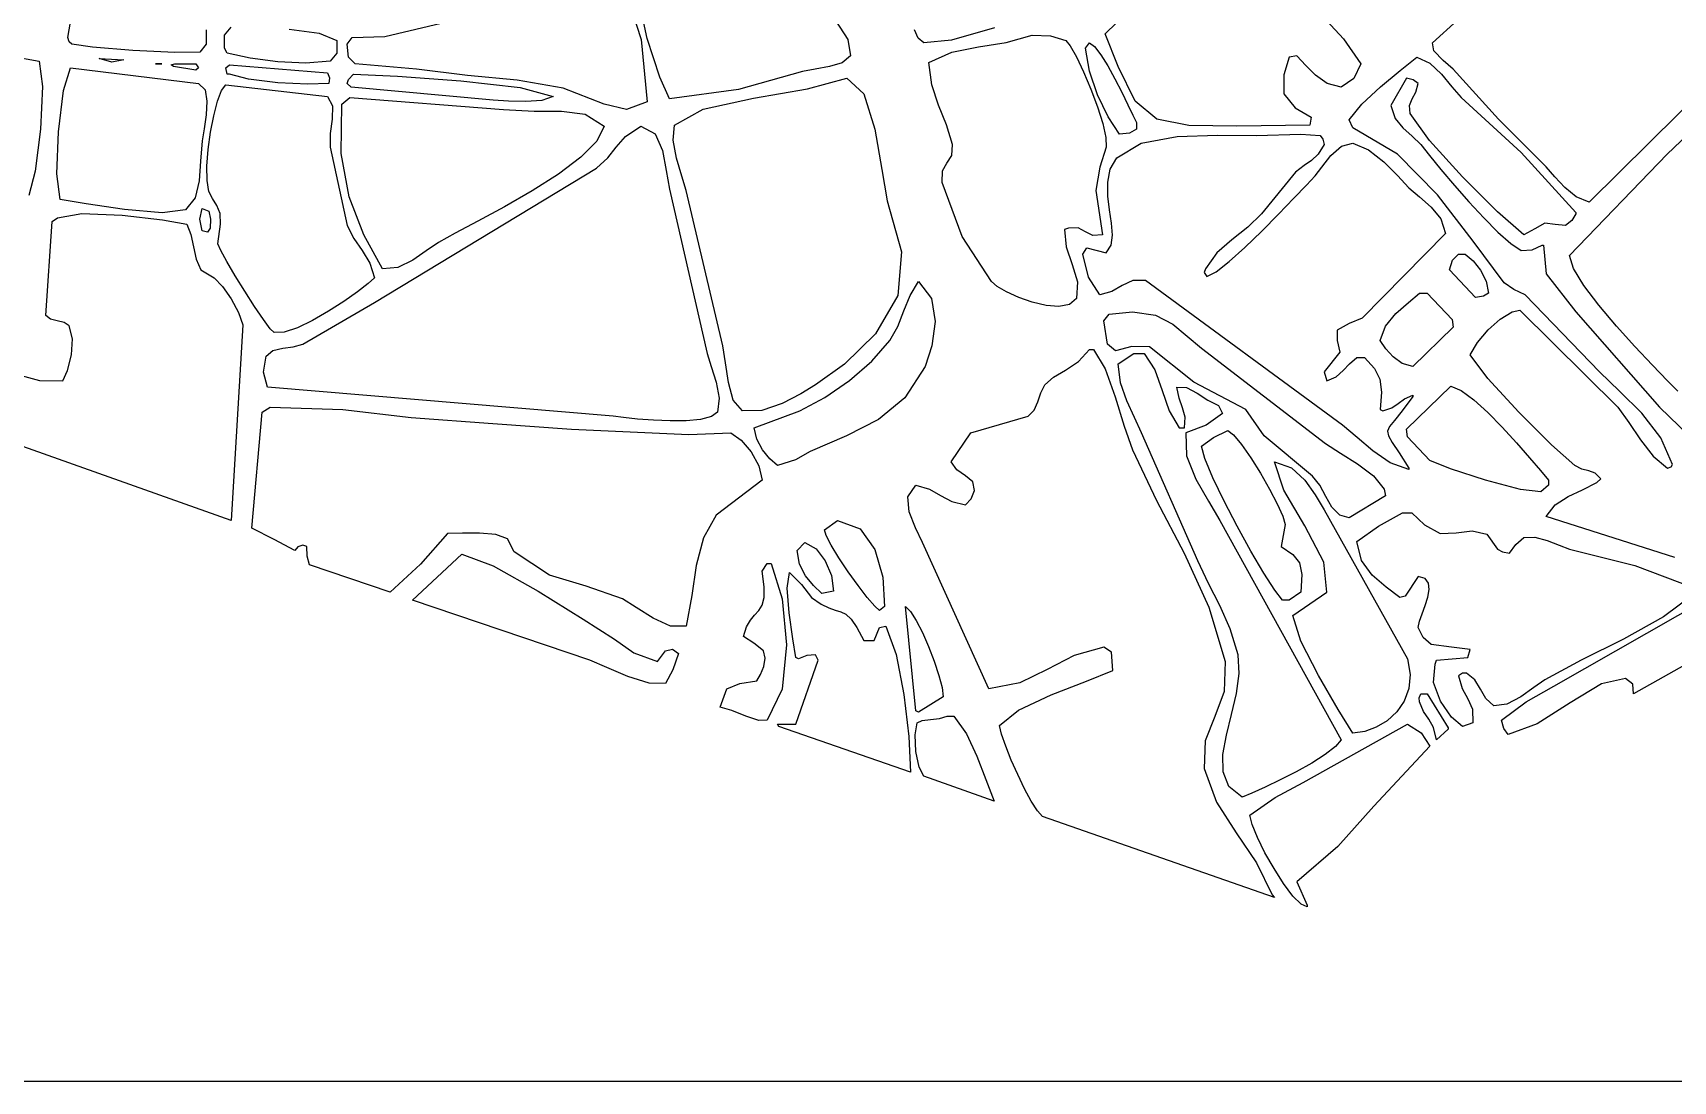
# Model space of a CAD drawing. Extents: x 0 to 12.1, y 0 to 10.7.
# Drawn here: x 4.41 to 7.763, y 0 to 2.142 of the extents above; entities that cross this region are included whole.
import ezdxf

# ---------------------------------------------------------------- set-up
doc = ezdxf.new("R2010")
doc.units = 0
doc.layers.get('0').update_dxf_attribs({"linetype": 'CONTINUOUS'})

msp = doc.modelspace()

# ---------------------------------------------------------------- linework, layer by layer
at = {"color": 0}
for p, q in [((7.27115, 2.12185), (7.61806, 2.43647)), ((5.61806, 2.23921), (5.65403, 2.12912)), ((5.12989, 2.13504), (5.42329, 2.20449)), ((5.6659, 2.13118), (5.64876, 2.21035)), ((6.60211, 2.14063), (6.64849, 2.18544)), ((7.03792, 2.18619), (7.08925, 2.13037)), ((4.48193, 2.13265), (4.48714, 2.16456)), ((4.7646, 2.1486), (4.7646, 2.11908)), ((4.80208, 2.13786), (4.81526, 2.15381)), ((4.93414, 2.14968), (4.99576, 2.14154)), ((6.05094, 2.16758), (6.07601, 2.12885)), ((6.22006, 2.13124), (6.21257, 2.14828)), ((6.37619, 2.15272), (6.28782, 2.12739)), ((4.48432, 2.12397), (4.48193, 2.13265)), ((4.4899, 2.11908), (4.48432, 2.12397)), ((4.53185, 2.1129), (4.4899, 2.11908)), ((4.61447, 2.10656), (4.53185, 2.1129)), ((4.7646, 2.11908), (4.75142, 2.10314)), ((4.80208, 2.11111), (4.80208, 2.13786)), ((4.99576, 2.14154), (5.03125, 2.12706)), ((5.03125, 2.12706), (5.03125, 2.10069)), ((5.05279, 2.11908), (5.06321, 2.13265)), ((5.05524, 2.09272), (5.05279, 2.11908)), ((5.06321, 2.13265), (5.12989, 2.13504)), ((5.65403, 2.12912), (5.66596, 2.00174)), ((5.69179, 2.05208), (5.6659, 2.13118)), ((6.07601, 2.12885), (6.08192, 2.09511)), ((6.23122, 2.12185), (6.22006, 2.13124)), ((6.28782, 2.12739), (6.23122, 2.12185)), ((6.28857, 2.10281), (6.3431, 2.1135)), ((6.3431, 2.1135), (6.39974, 2.12239)), ((6.39974, 2.12239), (6.45281, 2.13786)), ((6.45281, 2.13786), (6.49067, 2.13644)), ((6.49067, 2.13644), (6.52186, 2.12706)), ((6.52186, 2.12706), (6.53097, 2.116)), ((6.53097, 2.116), (6.54357, 2.09343)), ((6.56218, 2.11111), (6.57015, 2.12185)), ((6.57015, 2.12185), (6.58068, 2.11426)), ((6.58068, 2.11426), (6.59347, 2.09771)), ((6.62879, 2.07394), (6.60211, 2.14063)), ((7.08925, 2.13037), (7.12468, 2.07915)), ((7.27399, 2.1059), (7.27115, 2.12185)), ((4.36214, 2.09511), (4.42329, 2.08469)), ((4.42329, 2.08469), (4.42996, 2.0325)), ((4.54585, 2.0899), (4.59651, 2.08712)), ((4.5715, 2.08274), (4.54585, 2.0899)), ((4.59651, 2.08712), (4.5715, 2.08274)), ((4.70014, 2.10249), (4.61447, 2.10656)), ((4.66075, 2.07915), (4.67393, 2.07915)), ((4.67393, 2.07915), (4.66075, 2.07915)), ((4.69271, 2.07671), (4.70068, 2.07915)), ((4.75142, 2.10314), (4.70014, 2.10249)), ((4.70068, 2.07915), (4.74338, 2.07915)), ((4.74338, 2.07915), (4.74858, 2.07118)), ((4.80729, 2.10069), (4.80208, 2.11111)), ((4.85444, 2.0906), (4.80729, 2.10069)), ((4.91064, 2.08333), (4.85444, 2.0906)), ((4.96789, 2.08072), (4.91064, 2.08333)), ((5.01807, 2.08469), (4.96789, 2.08072)), ((5.03125, 2.10069), (5.01807, 2.08469)), ((5.06874, 2.07915), (5.05524, 2.09272)), ((5.19412, 2.06842), (5.06874, 2.07915)), ((6.06461, 2.08143), (6.03836, 2.07335)), ((6.08192, 2.09511), (6.06461, 2.08143)), ((6.24203, 2.08192), (6.28857, 2.10281)), ((6.24794, 2.03624), (6.24203, 2.08192)), ((6.54357, 2.09343), (6.55806, 2.06282)), ((6.57021, 2.06429), (6.56218, 2.11111)), ((6.59347, 2.09771), (6.60758, 2.07488)), ((6.97814, 2.09272), (6.9675, 2.05686)), ((6.99408, 2.09511), (6.97814, 2.09272)), ((7.01237, 2.0759), (6.99408, 2.09511)), ((7.12468, 2.07915), (7.11029, 2.04937)), ((7.20535, 2.06521), (7.23926, 2.09272)), ((7.23926, 2.09272), (7.26585, 2.0804)), ((7.26585, 2.0804), (7.28965, 2.05783)), ((7.29292, 2.08604), (7.27399, 2.1059)), ((7.31392, 2.06842), (7.29292, 2.08604)), ((7.75097, 1.89438), (7.95936, 2.09272)), ((4.47308, 2.02425), (4.48714, 2.07118)), ((4.48714, 2.07118), (4.74858, 2.03922)), ((4.69792, 2.07394), (4.69271, 2.07671)), ((4.74338, 2.06597), (4.69792, 2.07394)), ((4.74858, 2.07118), (4.74338, 2.06597)), ((4.80453, 2.07118), (4.8125, 2.07671)), ((4.80729, 2.058), (4.80453, 2.07118)), ((4.8125, 2.058), (4.80729, 2.058)), ((4.8125, 2.07671), (5.01247, 2.06039)), ((4.85069, 2.0479), (4.8125, 2.058)), ((4.91081, 2.04058), (4.85069, 2.0479)), ((5.01247, 2.06039), (5.01633, 2.05057)), ((5.01633, 2.05057), (5.01531, 2.03922)), ((5.05279, 2.03922), (5.05524, 2.04719)), ((5.05524, 2.04719), (5.06597, 2.058)), ((5.06597, 2.058), (5.15587, 2.0536)), ((5.15587, 2.0536), (5.28504, 2.04438)), ((5.29899, 2.05501), (5.19412, 2.06842)), ((5.40012, 2.04563), (5.29899, 2.05501)), ((5.49425, 2.02968), (5.40012, 2.04563)), ((5.71149, 2.00726), (5.69179, 2.05208)), ((5.98335, 2.06321), (5.8526, 2.02686)), ((6.00922, 2.06819), (5.98335, 2.06321)), ((5.99343, 2.028), (6.07394, 2.04997)), ((6.03836, 2.07335), (6.00922, 2.06819)), ((6.07394, 2.04997), (6.10906, 2.01801)), ((6.55806, 2.06282), (6.57286, 2.02756)), ((6.58686, 2.01568), (6.57021, 2.06429)), ((6.60758, 2.07488), (6.62218, 2.04844)), ((6.62218, 2.04844), (6.63624, 2.02106)), ((6.66385, 2.00261), (6.62879, 2.07394)), ((6.9675, 2.05686), (6.96733, 2.01807)), ((7.0325, 2.05561), (7.01237, 2.0759)), ((7.05599, 2.03906), (7.0325, 2.05561)), ((7.11029, 2.04937), (7.08475, 2.03125)), ((7.16487, 2.03174), (7.20535, 2.06521)), ((7.21804, 2.04997), (7.18608, 1.99376)), ((7.23204, 2.04611), (7.21804, 2.04997)), ((7.24203, 2.03922), (7.23204, 2.04611)), ((7.28965, 2.05783), (7.31093, 2.03207)), ((7.40619, 1.9661), (7.31392, 2.06842)), ((4.42996, 2.0325), (4.42589, 1.94586)), ((4.46257, 1.94038), (4.47308, 2.02425)), ((4.74858, 2.03922), (4.76215, 2.02604)), ((4.76215, 2.02604), (4.76611, 2.00288)), ((4.78754, 2.0025), (4.79596, 2.02458)), ((4.79596, 2.02458), (4.80453, 2.03646)), ((4.80453, 2.03646), (5.01247, 2.01247)), ((4.97239, 2.03733), (4.91081, 2.04058)), ((5.01531, 2.03922), (4.97239, 2.03733)), ((5.01247, 2.01247), (5.02274, 1.99317)), ((5.06076, 2.03125), (5.05279, 2.03922)), ((5.3514, 2.0045), (5.06076, 2.03125)), ((5.28504, 2.04438), (5.40663, 2.03054)), ((5.40663, 2.03054), (5.47396, 2.01247)), ((5.47396, 2.01247), (5.45085, 2.00439)), ((5.57813, 1.99653), (5.49425, 2.02968)), ((5.8526, 2.02686), (5.71149, 2.00726)), ((5.88351, 2.00917), (5.99343, 2.028)), ((6.10906, 2.01801), (6.13151, 1.9459)), ((6.26183, 1.99442), (6.24794, 2.03624)), ((6.57286, 2.02756), (6.58643, 1.99115)), ((6.60846, 1.97076), (6.58686, 2.01568)), ((6.63624, 2.02106), (6.64882, 1.99533)), ((6.96733, 2.01807), (6.99044, 1.98915)), ((7.08475, 2.03125), (7.05599, 2.03906)), ((7.1269, 1.99675), (7.16487, 2.03174)), ((7.22988, 2.00726), (7.23731, 2.02121)), ((7.23731, 2.02121), (7.24203, 2.03922)), ((7.31093, 2.03207), (7.32986, 2.01004)), ((7.83681, 2.03922), (7.59131, 1.7965)), ((4.76611, 2.00288), (4.76471, 1.97461)), ((4.77983, 1.97314), (4.78754, 2.0025)), ((5.02274, 1.99317), (5.02197, 1.96631)), ((5.04064, 1.89578), (5.04199, 1.99653)), ((5.04199, 1.99653), (5.058, 2.01004)), ((5.058, 2.01004), (5.37256, 1.98574)), ((5.38226, 2.00288), (5.3514, 2.0045)), ((5.37256, 1.98574), (5.43485, 1.98204)), ((5.41786, 2.00201), (5.38226, 2.00288)), ((5.45085, 2.00439), (5.41786, 2.00201)), ((5.43485, 1.98204), (5.49089, 1.98264)), ((5.49089, 1.98264), (5.53911, 1.97624)), ((5.62392, 1.98568), (5.57813, 1.99653)), ((5.66596, 2.00174), (5.62392, 1.98568)), ((5.7219, 1.95383), (5.78076, 1.98665)), ((5.78076, 1.98665), (5.88351, 2.00917)), ((6.27772, 1.95432), (6.26183, 1.99442)), ((6.58643, 1.99115), (6.59722, 1.95692)), ((6.64882, 1.99533), (6.65901, 1.9739)), ((6.70817, 1.96625), (6.66385, 2.00261)), ((6.99044, 1.98915), (7.02328, 1.96978)), ((7.10069, 1.96457), (7.1269, 1.99675)), ((7.18608, 1.99376), (7.19476, 1.96761)), ((7.2245, 1.99397), (7.22988, 2.00726)), ((7.22601, 1.97775), (7.2245, 1.99397)), ((7.32986, 2.01004), (7.45275, 1.89789)), ((4.42589, 1.94586), (4.41521, 1.85997)), ((4.76058, 1.94601), (4.75662, 1.92188)), ((4.76471, 1.97461), (4.76058, 1.94601)), ((4.77339, 1.9394), (4.77983, 1.97314)), ((5.02197, 1.96631), (5.01785, 1.93664)), ((5.53911, 1.97624), (5.57813, 1.95139)), ((5.57813, 1.95139), (5.56336, 1.92122)), ((5.62201, 1.93056), (5.65278, 1.95139)), ((5.65278, 1.95139), (5.68207, 1.93614)), ((5.71886, 1.92333), (5.7219, 1.95383)), ((6.13151, 1.9459), (6.14578, 1.86317)), ((6.28993, 1.9139), (6.27772, 1.95432)), ((6.59722, 1.95692), (6.60379, 1.92833)), ((6.63124, 1.93506), (6.60846, 1.97076)), ((6.66596, 1.94581), (6.65229, 1.9375)), ((6.65901, 1.9739), (6.66596, 1.95936)), ((6.66596, 1.95936), (6.66596, 1.94581)), ((6.77339, 1.95313), (6.70817, 1.96625)), ((6.87121, 1.95139), (6.77339, 1.95313)), ((7.02051, 1.95383), (6.87121, 1.95139)), ((7.02328, 1.96978), (7.02051, 1.95383)), ((7.10867, 1.94862), (7.10069, 1.96457)), ((7.19976, 1.89475), (7.10867, 1.94862)), ((7.19476, 1.96761), (7.21072, 1.94803)), ((7.21072, 1.94803), (7.22965, 1.93138)), ((7.26514, 1.92236), (7.22601, 1.97775)), ((7.50347, 1.86837), (7.40619, 1.9661)), ((4.45899, 1.85454), (4.46257, 1.94038)), ((4.75662, 1.92188), (4.75293, 1.87993)), ((4.76861, 1.90414), (4.77339, 1.9394)), ((5.01785, 1.93664), (5.01807, 1.90869)), ((5.56336, 1.92122), (5.53049, 1.88824)), ((5.60249, 1.90896), (5.62201, 1.93056)), ((5.68207, 1.93614), (5.69721, 1.90224)), ((5.72575, 1.88612), (5.71886, 1.92333)), ((6.28857, 1.8916), (6.28993, 1.9139)), ((6.60379, 1.92833), (6.60449, 1.90869)), ((6.62603, 1.88715), (6.67611, 1.91721)), ((6.65229, 1.9375), (6.63124, 1.93506)), ((6.67611, 1.91721), (6.74908, 1.93028)), ((6.74908, 1.93028), (6.83187, 1.93317)), ((6.83187, 1.93317), (6.91146, 1.93261)), ((6.91146, 1.93261), (7.00206, 1.93506)), ((7.00206, 1.93506), (7.04199, 1.93261)), ((7.05003, 1.9139), (7.03771, 1.89447)), ((7.04199, 1.93261), (7.04699, 1.92497)), ((7.04699, 1.92497), (7.05003, 1.9139)), ((7.08539, 1.91081), (7.10867, 1.91667)), ((7.10867, 1.91667), (7.14051, 1.90326)), ((7.22965, 1.93138), (7.24724, 1.9139)), ((7.24724, 1.9139), (7.26514, 1.89176)), ((7.33242, 1.84819), (7.26514, 1.92236)), ((4.75293, 1.87993), (4.75022, 1.83974)), ((4.76617, 1.87022), (4.76861, 1.90414)), ((5.01807, 1.90869), (5.05279, 1.74858)), ((5.05701, 1.80724), (5.04064, 1.89578)), ((5.53049, 1.88824), (5.4846, 1.85394)), ((5.56218, 1.86594), (5.5855, 1.88721)), ((5.5855, 1.88721), (5.60249, 1.90896)), ((5.69721, 1.90224), (5.70481, 1.86083)), ((5.73671, 1.84944), (5.72575, 1.88612)), ((6.27886, 1.87625), (6.28857, 1.8916)), ((6.60449, 1.90869), (6.59164, 1.86789)), ((6.61263, 1.8635), (6.62603, 1.88715)), ((7.02431, 1.88172), (7.00911, 1.8711)), ((7.03771, 1.89447), (7.02431, 1.88172)), ((7.04531, 1.86806), (7.06381, 1.89144)), ((7.06381, 1.89144), (7.08539, 1.91081)), ((7.14051, 1.90326), (7.1716, 1.87879)), ((7.1716, 1.87879), (7.19987, 1.85058)), ((7.28153, 1.81108), (7.19976, 1.89475)), ((7.26514, 1.89176), (7.28868, 1.86317)), ((7.45275, 1.89789), (7.56456, 1.77533)), ((7.55137, 1.68713), (7.75097, 1.89438)), ((4.41521, 1.85997), (4.40207, 1.81006)), ((4.46599, 1.80171), (4.45899, 1.85454)), ((4.7665, 1.8406), (4.76617, 1.87022)), ((5.10867, 1.59131), (5.56218, 1.86594)), ((5.4846, 1.85394), (5.43078, 1.81972)), ((5.70481, 1.86083), (5.71149, 1.82324)), ((5.74582, 1.82047), (5.73671, 1.84944)), ((6.14578, 1.86317), (6.15657, 1.79932)), ((6.26878, 1.83643), (6.26937, 1.8604)), ((6.26937, 1.8604), (6.27886, 1.87625)), ((6.59164, 1.86789), (6.58333, 1.82047)), ((6.60742, 1.83692), (6.61263, 1.8635)), ((6.99132, 1.85796), (6.92188, 1.77257)), ((7.00911, 1.8711), (6.99132, 1.85796)), ((7.01378, 1.83143), (7.03125, 1.84999)), ((7.03125, 1.84999), (7.04531, 1.86806)), ((7.19987, 1.85058), (7.22325, 1.82601)), ((7.28868, 1.86317), (7.31614, 1.83068)), ((7.40446, 1.77686), (7.33242, 1.84819)), ((7.52154, 1.84836), (7.50347, 1.86837)), ((7.54194, 1.82607), (7.52154, 1.84836)), ((4.75022, 1.83974), (4.74203, 1.80528)), ((4.77013, 1.81803), (4.7665, 1.8406)), ((4.77713, 1.8036), (4.77013, 1.81803)), ((5.43078, 1.81972), (5.37424, 1.78717)), ((5.71149, 1.82324), (5.78851, 1.48714)), ((5.82047, 1.5031), (5.74582, 1.82047)), ((6.30989, 1.72646), (6.26878, 1.83643)), ((6.58333, 1.82047), (6.59651, 1.72988)), ((6.60781, 1.80881), (6.60742, 1.83692)), ((6.98801, 1.80425), (7.01378, 1.83143)), ((7.22325, 1.82601), (7.24479, 1.80724)), ((7.35417, 1.7169), (7.28153, 1.81108)), ((7.31614, 1.83068), (7.34581, 1.79682)), ((7.565, 1.80697), (7.54194, 1.82607)), ((4.51904, 1.79303), (4.46599, 1.80171)), ((4.59782, 1.78125), (4.51904, 1.79303)), ((4.67464, 1.77447), (4.59782, 1.78125)), ((4.7219, 1.78054), (4.67464, 1.77447)), ((4.74203, 1.80528), (4.7219, 1.78054)), ((4.75131, 1.76193), (4.75662, 1.78331)), ((4.75662, 1.78331), (4.77013, 1.77778)), ((4.77013, 1.77778), (4.77322, 1.76139)), ((4.78608, 1.78961), (4.77713, 1.8036)), ((4.79303, 1.77311), (4.78608, 1.78961)), ((5.08653, 1.72939), (5.05701, 1.80724)), ((5.37424, 1.78717), (5.32004, 1.75771)), ((6.15657, 1.79932), (6.18608, 1.69515)), ((6.61128, 1.78054), (6.60781, 1.80881)), ((6.61518, 1.75342), (6.61128, 1.78054)), ((6.9566, 1.77175), (6.98801, 1.80425)), ((7.24479, 1.80724), (7.26856, 1.78646)), ((7.26856, 1.78646), (7.28825, 1.76215)), ((7.34581, 1.79682), (7.37603, 1.76411)), ((7.59131, 1.7965), (7.565, 1.80697)), ((4.43679, 1.56456), (4.44997, 1.75657)), ((4.44997, 1.75657), (4.46078, 1.7646)), ((4.46078, 1.7646), (4.51053, 1.77294)), ((4.51053, 1.77294), (4.59293, 1.76964)), ((4.59293, 1.76964), (4.67518, 1.76047)), ((4.67518, 1.76047), (4.72467, 1.75136)), ((4.72467, 1.75136), (4.73329, 1.73042)), ((4.75662, 1.73785), (4.75131, 1.76193)), ((4.77322, 1.76139), (4.77257, 1.74338)), ((4.78851, 1.7111), (4.79411, 1.75136)), ((4.79411, 1.75136), (4.79303, 1.77311)), ((5.05279, 1.74858), (5.06635, 1.72233)), ((5.32004, 1.75771), (5.27333, 1.73275)), ((6.54682, 1.74376), (6.52746, 1.74338)), ((6.56207, 1.73579), (6.54682, 1.74376)), ((6.61708, 1.72885), (6.61518, 1.75342)), ((6.89356, 1.74511), (6.86117, 1.71961)), ((6.92188, 1.77257), (6.89356, 1.74511)), ((6.92219, 1.73725), (6.9566, 1.77175)), ((7.28825, 1.76215), (7.2979, 1.73264)), ((7.37603, 1.76411), (7.40506, 1.73503)), ((7.45801, 1.72988), (7.40446, 1.77686)), ((7.50071, 1.75379), (7.48068, 1.74219)), ((7.52214, 1.75054), (7.50071, 1.75379)), ((7.5434, 1.74858), (7.52214, 1.75054)), ((7.55604, 1.75868), (7.5434, 1.74858)), ((7.56456, 1.77257), (7.55604, 1.75868)), ((7.56456, 1.77533), (7.56456, 1.77257)), ((4.73329, 1.73042), (4.73861, 1.7054)), ((4.76736, 1.73508), (4.75662, 1.73785)), ((4.77257, 1.74338), (4.76736, 1.73508)), ((4.79432, 1.69792), (4.78851, 1.7111)), ((5.06635, 1.72233), (5.08356, 1.69764)), ((5.12468, 1.66043), (5.08653, 1.72939)), ((5.23926, 1.71386), (5.21451, 1.69689)), ((5.27333, 1.73275), (5.23926, 1.71386)), ((6.37011, 1.634), (6.30989, 1.72646)), ((6.52746, 1.74338), (6.51942, 1.74061)), ((6.51942, 1.74061), (6.52251, 1.70497)), ((6.57725, 1.72825), (6.56207, 1.73579)), ((6.59651, 1.72988), (6.57725, 1.72825)), ((6.61436, 1.70817), (6.61708, 1.72885)), ((6.86117, 1.71961), (6.83046, 1.6926)), ((6.88764, 1.704), (6.92219, 1.73725)), ((7.2979, 1.73264), (7.12744, 1.55935)), ((7.41808, 1.63124), (7.35417, 1.7169)), ((7.40506, 1.73503), (7.43121, 1.71213)), ((7.43121, 1.71213), (7.45281, 1.69792)), ((7.48068, 1.74219), (7.45801, 1.72988)), ((4.73861, 1.7054), (4.74419, 1.68007)), ((4.74419, 1.68007), (4.75379, 1.65799)), ((4.80681, 1.67507), (4.79432, 1.69792)), ((5.08356, 1.69764), (5.09933, 1.67182)), ((5.18668, 1.67757), (5.15647, 1.66308)), ((5.21451, 1.69689), (5.18668, 1.67757)), ((6.18608, 1.69515), (6.17828, 1.60536)), ((6.52251, 1.70497), (6.53504, 1.66906)), ((6.55658, 1.68994), (6.56456, 1.70313)), ((6.56814, 1.64301), (6.55658, 1.68994)), ((6.56456, 1.70313), (6.60449, 1.69271)), ((6.60449, 1.69271), (6.61436, 1.70817)), ((6.83046, 1.6926), (6.80729, 1.66043)), ((6.85563, 1.67524), (6.88764, 1.704)), ((7.30588, 1.65799), (7.31207, 1.67757)), ((7.31207, 1.67757), (7.32465, 1.68994)), ((7.32465, 1.68994), (7.33783, 1.68994)), ((7.33783, 1.68994), (7.35433, 1.67622)), ((7.45281, 1.69792), (7.47542, 1.69874)), ((7.47542, 1.69874), (7.4955, 1.70865)), ((7.4955, 1.70865), (7.49794, 1.70865)), ((7.49794, 1.70865), (7.50347, 1.65001)), ((7.55963, 1.66097), (7.55137, 1.68713)), ((4.75379, 1.65799), (4.78054, 1.64199)), ((4.82389, 1.64606), (4.80681, 1.67507)), ((4.84347, 1.61431), (4.82389, 1.64606)), ((5.09933, 1.67182), (5.10867, 1.64199)), ((5.15647, 1.66308), (5.12468, 1.66043)), ((6.53504, 1.66906), (6.54579, 1.63357)), ((6.80729, 1.66043), (6.80453, 1.6524)), ((6.80453, 1.6524), (6.81006, 1.64442)), ((6.81006, 1.64442), (6.82883, 1.65429)), ((6.82883, 1.65429), (6.85563, 1.67524)), ((7.35938, 1.60172), (7.30588, 1.65799)), ((7.35433, 1.67622), (7.36979, 1.65756)), ((7.36979, 1.65756), (7.38135, 1.63514)), ((7.50347, 1.65001), (7.56456, 1.57254)), ((7.58083, 1.62625), (7.55963, 1.66097)), ((4.78054, 1.64199), (4.79807, 1.62429)), ((4.79807, 1.62429), (4.8156, 1.59885)), ((4.86328, 1.58333), (4.84347, 1.61431)), ((5.07351, 1.61322), (5.04563, 1.59358)), ((5.09532, 1.6301), (5.07351, 1.61322)), ((5.10867, 1.64199), (5.09532, 1.6301)), ((6.20378, 1.6059), (6.22049, 1.634)), ((6.22049, 1.634), (6.24735, 1.59939)), ((6.38146, 1.62418), (6.37011, 1.634)), ((6.40076, 1.6129), (6.38146, 1.62418)), ((6.42557, 1.60161), (6.40076, 1.6129)), ((6.54579, 1.63357), (6.5434, 1.59928)), ((6.59131, 1.60726), (6.56814, 1.64301)), ((6.61572, 1.6141), (6.59131, 1.60726)), ((6.63715, 1.62619), (6.61572, 1.6141)), ((6.65901, 1.63607), (6.63715, 1.62619)), ((6.68474, 1.63644), (6.65901, 1.63607)), ((7.08713, 1.3406), (6.68474, 1.63644)), ((7.22228, 1.59114), (7.24479, 1.61008)), ((7.24479, 1.61008), (7.26074, 1.61008)), ((7.26074, 1.61008), (7.31147, 1.55658)), ((7.38613, 1.61008), (7.37543, 1.60394)), ((7.38135, 1.63514), (7.38613, 1.61008)), ((7.43793, 1.61794), (7.41808, 1.63124)), ((7.46078, 1.60726), (7.43793, 1.61794)), ((7.61128, 1.58599), (7.58083, 1.62625)), ((4.8156, 1.59885), (4.83029, 1.5709)), ((4.88135, 1.55664), (4.86328, 1.58333)), ((4.96213, 1.50592), (5.10867, 1.59131)), ((5.04563, 1.59358), (5.01421, 1.57335)), ((6.17828, 1.60536), (6.1326, 1.52761)), ((6.19092, 1.57411), (6.20378, 1.6059)), ((6.24735, 1.59939), (6.2545, 1.5524)), ((6.45329, 1.5919), (6.42557, 1.60161)), ((6.48144, 1.58535), (6.45329, 1.5919)), ((6.50749, 1.58333), (6.48144, 1.58535)), ((6.52897, 1.58751), (6.50749, 1.58333)), ((6.5434, 1.59928), (6.52897, 1.58751)), ((7.19661, 1.56879), (7.22228, 1.59114)), ((7.37543, 1.60394), (7.35938, 1.60172)), ((7.61253, 1.44997), (7.46078, 1.60726)), ((7.64725, 1.54329), (7.61128, 1.58599)), ((4.44618, 1.55751), (4.43679, 1.56456)), ((4.45996, 1.55376), (4.44618, 1.55751)), ((4.47407, 1.55013), (4.45996, 1.55376)), ((4.48469, 1.5434), (4.47407, 1.55013)), ((4.49149, 1.51742), (4.48469, 1.5434)), ((4.83925, 1.54585), (4.81526, 1.14583)), ((4.83029, 1.5709), (4.83925, 1.54585)), ((4.89546, 1.53765), (4.88135, 1.55664)), ((4.98178, 1.55469), (4.95085, 1.53976)), ((5.01421, 1.57335), (4.98178, 1.55469)), ((6.17822, 1.54221), (6.19092, 1.57411)), ((6.2545, 1.5524), (6.24799, 1.50282)), ((6.59928, 1.55382), (6.61008, 1.56733)), ((6.60732, 1.50592), (6.59928, 1.55382)), ((6.61008, 1.56733), (6.65799, 1.57254)), ((6.65799, 1.57254), (6.70518, 1.56543)), ((6.70518, 1.56543), (6.7404, 1.54704)), ((6.7404, 1.54704), (6.76975, 1.52274)), ((7.10097, 1.54839), (7.07671, 1.53504)), ((7.12744, 1.55935), (7.10097, 1.54839)), ((7.16461, 1.51389), (7.17503, 1.54308)), ((7.17503, 1.54308), (7.19661, 1.56879)), ((7.31147, 1.55658), (7.31392, 1.54064)), ((7.38499, 1.53515), (7.40956, 1.55724)), ((7.40956, 1.55724), (7.43403, 1.57254)), ((7.43403, 1.57254), (7.44997, 1.57536)), ((7.44997, 1.57536), (7.65001, 1.37777)), ((7.56456, 1.57254), (7.7354, 1.37777)), ((7.68506, 1.50131), (7.64725, 1.54329)), ((4.48893, 1.48406), (4.49149, 1.51742)), ((4.90349, 1.52983), (4.89546, 1.53765)), ((4.92389, 1.53076), (4.90349, 1.52983)), ((4.95085, 1.53976), (4.92389, 1.53076)), ((6.1326, 1.52761), (6.06961, 1.46565)), ((6.125, 1.47174), (6.16217, 1.51389)), ((6.16217, 1.51389), (6.17822, 1.54221)), ((6.76975, 1.52274), (6.79932, 1.49789)), ((7.07671, 1.53504), (7.07639, 1.51346)), ((7.07639, 1.51346), (7.08192, 1.4899)), ((7.17606, 1.4969), (7.16461, 1.51389)), ((7.31392, 1.54064), (7.23122, 1.46039)), ((7.34864, 1.48469), (7.36356, 1.50982)), ((7.36356, 1.50982), (7.38499, 1.53515)), ((4.48085, 1.45236), (4.48893, 1.48406)), ((4.88183, 1.44889), (4.88715, 1.48193)), ((4.88715, 1.48193), (4.90104, 1.493)), ((4.90104, 1.493), (4.9209, 1.49783)), ((4.9209, 1.49783), (4.94265, 1.50076)), ((4.94265, 1.50076), (4.96213, 1.50592)), ((5.78851, 1.48714), (5.79676, 1.46067)), ((5.82633, 1.46783), (5.82047, 1.5031)), ((6.24799, 1.50282), (6.23406, 1.46039)), ((6.54796, 1.47092), (6.57015, 1.49511)), ((6.57015, 1.49511), (6.57813, 1.49511)), ((6.57813, 1.49511), (6.60211, 1.45557)), ((6.62326, 1.49268), (6.60732, 1.50592)), ((6.6569, 1.50174), (6.62326, 1.49268)), ((6.62879, 1.46599), (6.66075, 1.48714)), ((6.69271, 1.50071), (6.6569, 1.50174)), ((6.66075, 1.48714), (6.68197, 1.48714)), ((6.68197, 1.48714), (6.70389, 1.4534)), ((6.78331, 1.42844), (6.69271, 1.50071)), ((6.79932, 1.49789), (7.05279, 1.30311)), ((7.08192, 1.4899), (7.05003, 1.44997)), ((7.10178, 1.46631), (7.11664, 1.47917)), ((7.11664, 1.47917), (7.13265, 1.47917)), ((7.13265, 1.47917), (7.15306, 1.45676)), ((7.19097, 1.48008), (7.17606, 1.4969)), ((7.20931, 1.46679), (7.19097, 1.48008)), ((7.38444, 1.43608), (7.34864, 1.48469)), ((7.72103, 1.46306), (7.68506, 1.50131)), ((4.38612, 1.442), (4.42383, 1.43212)), ((4.47119, 1.43126), (4.48085, 1.45236)), ((4.88992, 1.41803), (4.88183, 1.44889)), ((5.79676, 1.46067), (5.80701, 1.4286)), ((5.83203, 1.42779), (5.82633, 1.46783)), ((6.06961, 1.46565), (6.0101, 1.42324)), ((6.07958, 1.43186), (6.125, 1.47174)), ((6.23406, 1.46039), (6.19299, 1.39638)), ((6.49642, 1.43853), (6.52138, 1.45324)), ((6.52138, 1.45324), (6.54796, 1.47092)), ((6.60211, 1.45557), (6.62299, 1.39876)), ((6.63385, 1.42714), (6.62879, 1.46599)), ((6.70389, 1.4534), (6.71864, 1.41183)), ((7.05003, 1.44997), (7.05524, 1.43126)), ((7.07428, 1.43961), (7.08876, 1.45221)), ((7.08876, 1.45221), (7.10178, 1.46631)), ((7.15306, 1.45676), (7.16374, 1.43446)), ((7.23122, 1.46039), (7.20931, 1.46679)), ((7.65386, 1.41043), (7.61253, 1.44997)), ((7.75142, 1.43158), (7.72103, 1.46306)), ((4.42383, 1.43212), (4.47119, 1.43126)), ((5.59651, 1.35938), (4.88992, 1.41803)), ((5.80701, 1.4286), (5.81336, 1.39589)), ((5.84201, 1.39208), (5.83203, 1.42779)), ((6.0101, 1.42324), (5.97987, 1.40483)), ((6.0294, 1.39703), (6.07958, 1.43186)), ((6.47103, 1.40663), (6.47917, 1.42324)), ((6.47917, 1.42324), (6.49642, 1.43853)), ((6.64638, 1.39068), (6.63385, 1.42714)), ((6.71864, 1.41183), (6.73296, 1.3699)), ((6.75315, 1.39572), (6.74858, 1.41803)), ((6.74858, 1.41803), (6.76867, 1.41732)), ((6.76867, 1.41732), (6.79031, 1.40625)), ((6.88992, 1.37256), (6.78331, 1.42844)), ((7.05524, 1.43126), (7.07428, 1.43961)), ((7.16374, 1.43446), (7.16689, 1.40787)), ((7.21804, 1.33263), (7.30871, 1.42046)), ((7.30871, 1.42046), (7.32992, 1.41157)), ((7.32992, 1.41157), (7.35574, 1.39264)), ((7.44764, 1.3673), (7.38444, 1.43608)), ((7.69906, 1.36496), (7.65386, 1.41043)), ((7.77257, 1.41004), (7.75142, 1.43158)), ((4.87918, 1.36735), (4.89551, 1.37777)), ((4.89551, 1.37777), (5.04389, 1.3724)), ((5.81336, 1.39589), (5.81006, 1.36735)), ((5.86079, 1.36979), (5.84201, 1.39208)), ((5.94174, 1.38487), (5.90044, 1.37071)), ((5.97987, 1.40483), (5.94174, 1.38487)), ((5.97814, 1.36979), (6.0294, 1.39703)), ((6.19299, 1.39638), (6.13894, 1.35221)), ((6.45703, 1.37153), (6.46474, 1.38835)), ((6.46474, 1.38835), (6.47103, 1.40663)), ((6.62299, 1.39876), (6.64139, 1.33887)), ((6.66206, 1.35655), (6.64638, 1.39068)), ((6.76036, 1.3763), (6.75315, 1.39572)), ((6.76568, 1.35704), (6.76036, 1.3763)), ((6.79031, 1.40625), (6.81239, 1.39171)), ((6.81239, 1.39171), (6.83404, 1.38053)), ((6.83404, 1.38053), (6.84201, 1.36458)), ((7.16689, 1.40787), (7.16461, 1.37256)), ((7.17014, 1.36979), (7.18832, 1.37576)), ((7.18832, 1.37576), (7.20133, 1.38498)), ((7.20133, 1.38498), (7.21403, 1.39458)), ((7.23122, 1.39931), (7.20953, 1.36968)), ((7.21403, 1.39458), (7.23122, 1.40175)), ((7.23122, 1.40175), (7.23122, 1.39931)), ((7.35574, 1.39264), (7.38439, 1.36659)), ((7.65001, 1.37777), (7.67275, 1.34581)), ((7.7354, 1.37777), (7.83925, 1.27675)), ((4.85796, 1.12983), (4.87918, 1.36735)), ((5.04389, 1.3724), (5.18332, 1.35661)), ((5.18332, 1.35661), (5.35015, 1.34408)), ((5.35015, 1.34408), (5.51144, 1.33263)), ((5.61768, 1.35634), (5.59651, 1.35938)), ((5.646, 1.35324), (5.61768, 1.35634)), ((5.67865, 1.35075), (5.646, 1.35324)), ((5.71289, 1.34939), (5.67865, 1.35075)), ((5.74593, 1.34977), (5.71289, 1.34939)), ((5.77496, 1.35254), (5.74593, 1.34977)), ((5.79725, 1.35818), (5.77496, 1.35254)), ((5.81006, 1.36735), (5.79725, 1.35818)), ((5.90044, 1.37071), (5.86079, 1.36979)), ((5.88471, 1.33507), (5.97814, 1.36979)), ((6.13894, 1.35221), (6.07374, 1.31879)), ((6.32742, 1.32465), (6.44476, 1.35938)), ((6.44476, 1.35938), (6.45703, 1.37153)), ((6.67676, 1.32465), (6.66206, 1.35655)), ((6.73296, 1.3699), (6.75379, 1.33507)), ((6.7646, 1.33507), (6.76568, 1.35704)), ((6.84201, 1.36458), (6.80854, 1.34066)), ((6.9274, 1.31907), (6.88992, 1.37256)), ((7.16461, 1.37256), (7.17014, 1.36979)), ((7.19358, 1.35037), (7.18354, 1.33789)), ((7.20953, 1.36968), (7.19358, 1.35037)), ((7.38439, 1.36659), (7.41406, 1.33626)), ((7.51465, 1.30051), (7.44764, 1.3673)), ((7.67275, 1.34581), (7.69635, 1.31038)), ((7.73833, 1.31462), (7.69906, 1.36496)), ((4.81526, 1.14583), (4.26594, 1.3406)), ((5.51144, 1.33263), (5.75142, 1.32189)), ((5.75142, 1.32189), (5.83681, 1.32465)), ((5.83681, 1.32465), (5.85792, 1.30973)), ((5.85792, 1.30973), (5.87842, 1.28597)), ((5.89003, 1.31174), (5.88471, 1.33507)), ((5.90175, 1.29015), (5.89003, 1.31174)), ((6.07374, 1.31879), (5.99929, 1.28716)), ((6.28717, 1.26595), (6.32742, 1.32465)), ((6.64139, 1.33887), (6.65799, 1.28993)), ((6.79135, 1.06321), (6.67676, 1.32465)), ((6.75379, 1.33507), (6.7646, 1.33507)), ((6.80854, 1.34066), (6.76736, 1.32465)), ((6.76736, 1.32465), (6.76856, 1.27772)), ((6.79932, 1.29791), (6.82383, 1.31576)), ((6.82383, 1.31576), (6.85275, 1.32986)), ((6.85275, 1.32986), (6.86458, 1.3208)), ((6.86458, 1.3208), (6.88081, 1.30111)), ((7.02604, 1.23644), (6.9274, 1.31907)), ((7.11703, 1.31576), (7.08713, 1.3406)), ((7.14931, 1.28787), (7.11703, 1.31576)), ((7.18354, 1.33789), (7.17942, 1.32856)), ((7.17942, 1.32856), (7.18126, 1.31896)), ((7.18126, 1.31896), (7.18913, 1.30539)), ((7.22049, 1.31668), (7.21804, 1.33263)), ((7.26594, 1.26839), (7.22049, 1.31668)), ((7.41406, 1.33626), (7.44308, 1.30447)), ((7.69635, 1.31038), (7.72217, 1.27729)), ((7.76215, 1.26042), (7.73833, 1.31462)), ((5.87842, 1.28597), (5.8941, 1.25754)), ((5.91694, 1.27176), (5.90175, 1.29015)), ((5.99929, 1.28716), (5.96886, 1.26959)), ((6.65799, 1.28993), (6.70708, 1.18658)), ((6.76856, 1.27772), (6.78754, 1.23003)), ((6.80615, 1.27235), (6.79932, 1.29791)), ((6.88081, 1.30111), (6.89968, 1.27393)), ((7.05279, 1.30311), (7.08311, 1.28348)), ((7.08311, 1.28348), (7.11828, 1.2615)), ((7.18451, 1.26378), (7.14931, 1.28787)), ((7.18913, 1.30539), (7.20313, 1.28445)), ((7.20313, 1.28445), (7.22325, 1.25244)), ((7.44308, 1.30447), (7.46967, 1.27403)), ((7.56218, 1.25798), (7.51465, 1.30051)), ((7.72217, 1.27729), (7.75142, 1.25244)), ((5.8941, 1.25754), (5.90072, 1.22846)), ((5.93261, 1.25798), (5.91694, 1.27176)), ((5.96886, 1.26959), (5.93261, 1.25798)), ((6.29904, 1.24919), (6.28717, 1.26595)), ((6.31663, 1.23725), (6.29904, 1.24919)), ((6.82238, 1.23334), (6.80615, 1.27235)), ((6.89968, 1.27393), (6.91943, 1.24251)), ((6.91943, 1.24251), (6.9381, 1.21002)), ((6.94862, 1.26595), (6.98329, 1.25315)), ((6.96744, 1.20752), (6.94862, 1.26595)), ((6.98329, 1.25315), (7.01031, 1.22857)), ((7.11828, 1.2615), (7.15061, 1.23709)), ((7.22325, 1.25), (7.18451, 1.26378)), ((7.22325, 1.25244), (7.22325, 1.25)), ((7.30783, 1.25157), (7.26594, 1.26839)), ((7.37972, 1.22852), (7.30783, 1.25157)), ((7.46967, 1.27403), (7.49208, 1.24772)), ((7.49208, 1.24772), (7.50868, 1.22846)), ((7.57661, 1.2506), (7.56218, 1.25798)), ((7.59082, 1.24712), (7.57661, 1.2506)), ((7.60394, 1.24235), (7.59082, 1.24712)), ((7.61529, 1.23123), (7.60394, 1.24235)), ((7.75142, 1.25244), (7.75939, 1.25521)), ((7.75939, 1.25521), (7.76215, 1.26042)), ((5.90072, 1.22846), (5.80729, 1.15657)), ((6.19906, 1.19412), (6.21528, 1.21804)), ((6.21528, 1.21804), (6.24294, 1.20958)), ((6.24294, 1.20958), (6.26568, 1.19689)), ((6.33149, 1.22499), (6.31663, 1.23725)), ((6.3284, 1.18989), (6.33539, 1.2073)), ((6.33539, 1.2073), (6.33149, 1.22499)), ((6.78754, 1.23003), (6.81375, 1.185)), ((6.84532, 1.18566), (6.82238, 1.23334)), ((6.9381, 1.21002), (6.954, 1.17958)), ((7.01058, 1.13466), (6.96744, 1.20752)), ((7.01031, 1.22857), (7.03174, 1.19808)), ((7.04118, 1.21799), (7.02604, 1.23644)), ((7.05317, 1.1952), (7.04118, 1.21799)), ((7.15061, 1.23709), (7.17258, 1.21007)), ((7.17258, 1.21007), (7.17535, 1.19651)), ((7.45144, 1.20942), (7.37972, 1.22852)), ((7.49274, 1.20448), (7.45144, 1.20942)), ((7.50868, 1.21804), (7.49274, 1.20448)), ((7.50868, 1.22846), (7.50868, 1.21804)), ((7.54839, 1.19482), (7.57818, 1.20839)), ((7.57818, 1.20839), (7.60732, 1.22325)), ((7.60732, 1.22325), (7.61529, 1.23123)), ((6.20182, 1.16368), (6.19906, 1.19412)), ((6.26568, 1.19689), (6.28851, 1.18473)), ((6.28851, 1.18473), (6.31668, 1.17779)), ((6.31668, 1.17779), (6.3284, 1.18989)), ((6.70708, 1.18658), (6.7634, 1.07878)), ((6.81375, 1.185), (6.83681, 1.14583)), ((6.87218, 1.13401), (6.84532, 1.18566)), ((6.954, 1.17958), (6.96528, 1.15451)), ((7.03174, 1.19808), (7.05003, 1.16737)), ((7.0656, 1.17307), (7.05317, 1.1952)), ((7.17535, 1.19651), (7.10069, 1.15137)), ((7.50347, 1.15381), (7.52203, 1.17817)), ((7.52203, 1.17817), (7.54839, 1.19482)), ((5.80729, 1.15657), (5.78103, 1.11013)), ((6.02881, 1.12706), (6.05524, 1.14583)), ((6.05524, 1.14583), (6.10129, 1.12874)), ((6.21468, 1.13108), (6.20182, 1.16368)), ((6.83681, 1.14583), (7.08475, 0.69792)), ((6.96528, 1.15451), (6.97017, 1.13786)), ((7.05003, 1.16737), (7.22049, 0.86317)), ((7.08192, 1.15657), (7.0656, 1.17307)), ((7.10069, 1.15137), (7.08192, 1.15657)), ((7.16129, 1.13444), (7.21007, 1.16178)), ((7.21007, 1.16178), (7.22885, 1.16178)), ((7.22885, 1.16178), (7.25504, 1.13694)), ((7.76665, 1.07048), (7.50347, 1.15381)), ((4.90364, 1.10699), (4.85796, 1.12983)), ((4.94586, 1.08469), (4.90364, 1.10699)), ((5.25797, 1.11909), (5.20231, 1.05637)), ((5.28851, 1.11985), (5.25797, 1.11909)), ((5.32351, 1.12001), (5.28851, 1.11985)), ((5.35633, 1.11708), (5.32351, 1.12001)), ((5.38053, 1.10867), (5.35633, 1.11708)), ((5.3941, 1.08192), (5.38053, 1.10867)), ((5.78103, 1.11013), (5.76644, 1.05398)), ((6.03157, 1.11534), (6.02881, 1.12706)), ((6.04199, 1.09511), (6.03157, 1.11534)), ((6.10129, 1.12874), (6.13151, 1.08637)), ((6.22885, 1.10069), (6.21468, 1.13108)), ((6.90028, 1.08323), (6.87218, 1.13401)), ((6.97017, 1.13786), (6.96213, 1.09272)), ((7.04937, 1.06076), (7.01058, 1.13466)), ((7.11664, 1.10314), (7.16129, 1.13444)), ((7.25504, 1.13694), (7.28717, 1.11909)), ((7.28717, 1.11909), (7.31944, 1.12055)), ((7.31944, 1.12055), (7.35275, 1.1244)), ((7.35275, 1.1244), (7.3826, 1.11762)), ((7.3826, 1.11762), (7.40451, 1.08713)), ((7.44194, 1.09652), (7.45801, 1.11111)), ((7.45801, 1.11111), (7.48025, 1.11176)), ((7.48025, 1.11176), (7.50549, 1.10487)), ((4.95167, 1.0918), (4.94586, 1.08469)), ((4.96213, 1.09511), (4.95167, 1.0918)), ((4.97017, 1.09272), (4.96213, 1.09511)), ((4.97081, 1.07292), (4.97017, 1.09272)), ((5.18608, 0.98334), (5.28717, 1.07671)), ((5.28717, 1.07671), (5.35129, 1.05339)), ((5.46599, 1.03402), (5.3941, 1.08192)), ((5.97254, 1.08469), (5.98856, 1.10069)), ((5.97765, 1.05642), (5.97254, 1.08469)), ((5.98856, 1.10069), (6.01128, 1.08778)), ((6.01128, 1.08778), (6.03011, 1.06353)), ((6.05794, 1.06928), (6.04199, 1.09511)), ((6.13151, 1.08637), (6.14763, 1.02973)), ((6.36458, 0.8017), (6.22885, 1.10069)), ((6.7634, 1.07878), (6.81435, 0.96859)), ((6.92686, 1.03798), (6.90028, 1.08323)), ((6.96213, 1.09272), (6.98589, 1.07617)), ((6.98589, 1.07617), (6.99951, 1.05903)), ((7.12631, 1.06413), (7.11664, 1.10314)), ((7.40451, 1.08713), (7.41422, 1.08149)), ((7.41422, 1.08149), (7.42882, 1.07916)), ((7.42882, 1.07916), (7.44194, 1.09652)), ((7.50549, 1.10487), (7.53033, 1.09511)), ((7.53033, 1.09511), (7.55137, 1.08713)), ((7.55137, 1.08713), (7.68468, 1.05414)), ((4.97537, 1.05518), (4.97081, 1.07292)), ((5.14063, 0.9993), (4.97537, 1.05518)), ((5.20231, 1.05637), (5.14063, 0.9993)), ((5.35129, 1.05339), (5.44331, 1.00157)), ((5.76644, 1.05398), (5.75694, 0.99246)), ((5.90072, 1.04199), (5.91146, 1.058)), ((5.90543, 1.01047), (5.90072, 1.04199)), ((5.91146, 1.058), (5.91943, 1.058)), ((5.91943, 1.058), (5.942, 0.98557)), ((5.98981, 1.03288), (5.97765, 1.05642)), ((6.03011, 1.06353), (6.04281, 1.0332)), ((6.07704, 1.04091), (6.05794, 1.06928)), ((6.09711, 1.01297), (6.07704, 1.04091)), ((6.81358, 1.01731), (6.79135, 1.06321)), ((6.99951, 1.05903), (7.00444, 1.03543)), ((7.05524, 0.9993), (7.04937, 1.06076)), ((7.14822, 1.03391), (7.12631, 1.06413)), ((7.68468, 1.05414), (7.80729, 1.00727)), ((5.5415, 1.01145), (5.46599, 1.03402)), ((5.61529, 0.98573), (5.5415, 1.01145)), ((5.90511, 0.98834), (5.90543, 1.01047)), ((5.95247, 1.00727), (5.9566, 1.03923)), ((5.95643, 0.95681), (5.95247, 1.00727)), ((5.9566, 1.03923), (5.98112, 1.01535)), ((5.98112, 1.01535), (6.00206, 0.98855)), ((6.00603, 1.01324), (5.98981, 1.03288)), ((6.02328, 0.99653), (6.00603, 1.01324)), ((6.04281, 1.0332), (6.04719, 1.00174)), ((6.11594, 0.9885), (6.09711, 1.01297)), ((6.14763, 1.02973), (6.15136, 0.96978)), ((6.83675, 0.97206), (6.81358, 1.01731)), ((6.94922, 1.00315), (6.92686, 1.03798)), ((7.00444, 1.03543), (7.00206, 0.9993)), ((7.17632, 1.00971), (7.14822, 1.03391)), ((7.20454, 0.98855), (7.17632, 1.00971)), ((7.24203, 1.03125), (7.21528, 0.99132)), ((7.25608, 1.02702), (7.24203, 1.03125)), ((7.26297, 1.01769), (7.25608, 1.02702)), ((7.26426, 1.00456), (7.26297, 1.01769)), ((5.54861, 0.86041), (5.18608, 0.98334)), ((5.44331, 1.00157), (5.53526, 0.94401)), ((5.64361, 0.96826), (5.61529, 0.98573)), ((5.75694, 0.99246), (5.74582, 0.92985)), ((5.89404, 0.96202), (5.90093, 0.97304)), ((5.90093, 0.97304), (5.90511, 0.98834)), ((5.942, 0.98557), (5.95068, 0.89198)), ((6.00206, 0.98855), (6.02138, 0.97483)), ((6.02138, 0.97483), (6.03711, 0.96712)), ((6.04719, 1.00174), (6.02328, 0.99653)), ((6.13113, 0.97043), (6.11594, 0.9885)), ((6.96457, 0.98334), (6.94922, 1.00315)), ((6.97814, 0.98334), (6.96457, 0.98334)), ((7.00206, 0.9993), (6.97814, 0.98334)), ((6.98611, 0.95139), (7.05524, 0.9993)), ((7.21528, 0.99132), (7.20454, 0.98855)), ((7.25635, 0.97206), (7.2615, 0.98888)), ((7.2615, 0.98888), (7.26426, 1.00456)), ((7.51942, 0.80729), (7.84201, 0.99132)), ((7.80729, 0.99653), (7.74388, 0.94895)), ((5.53526, 0.94401), (5.59928, 0.9031)), ((5.678, 0.94596), (5.64361, 0.96826)), ((5.71365, 0.92958), (5.678, 0.94596)), ((5.86903, 0.9286), (5.8769, 0.94238)), ((5.8769, 0.94238), (5.88569, 0.95269)), ((5.88569, 0.95269), (5.89404, 0.96202)), ((5.96386, 0.90424), (5.95643, 0.95681)), ((6.03711, 0.96712), (6.05018, 0.96289)), ((6.05018, 0.96289), (6.06153, 0.95942)), ((6.06153, 0.95942), (6.0721, 0.9541)), ((6.0721, 0.9541), (6.08285, 0.94434)), ((6.08285, 0.94434), (6.09472, 0.92741)), ((6.14063, 0.96181), (6.13113, 0.97043)), ((6.15136, 0.96978), (6.14063, 0.96181)), ((6.19412, 0.96978), (6.204, 0.96018)), ((6.21528, 0.75657), (6.19412, 0.96978)), ((6.204, 0.96018), (6.21582, 0.94168)), ((6.21582, 0.94168), (6.22857, 0.91678)), ((6.81435, 0.96859), (6.84722, 0.85796)), ((6.85786, 0.92437), (6.83675, 0.97206)), ((7.00217, 0.89914), (6.98611, 0.95139)), ((7.24203, 0.92708), (7.24501, 0.93983)), ((7.24501, 0.93983), (7.25032, 0.95524)), ((7.25032, 0.95524), (7.25635, 0.97206)), ((7.74388, 0.94895), (7.66151, 0.90343)), ((7.97017, 0.95383), (7.68197, 0.79129)), ((5.74582, 0.92985), (5.71365, 0.92958)), ((5.86317, 0.90869), (5.86903, 0.9286)), ((5.88428, 0.89491), (5.86317, 0.90869)), ((6.09472, 0.92741), (6.10867, 0.90066)), ((6.12989, 0.90066), (6.14063, 0.92708)), ((6.14063, 0.92708), (6.15381, 0.92985)), ((6.15381, 0.92985), (6.17513, 0.87174)), ((6.22857, 0.91678), (6.24126, 0.88802)), ((6.87397, 0.87115), (6.85786, 0.92437)), ((7.25201, 0.90663), (7.24203, 0.92708)), ((7.26878, 0.89269), (7.25201, 0.90663)), ((5.59928, 0.9031), (5.63889, 0.87565)), ((5.63889, 0.87565), (5.68718, 0.85796)), ((5.68718, 0.85796), (5.70344, 0.87918)), ((5.70344, 0.87918), (5.71793, 0.88265)), ((5.71793, 0.88265), (5.72987, 0.87397)), ((5.72987, 0.87397), (5.71858, 0.8406)), ((5.90349, 0.87918), (5.88428, 0.89491)), ((5.90744, 0.8642), (5.90349, 0.87918)), ((5.95068, 0.89198), (5.94168, 0.80138)), ((5.97017, 0.86594), (5.96386, 0.90424)), ((6.10867, 0.90066), (6.12989, 0.90066)), ((6.24126, 0.88802), (6.25282, 0.85802)), ((6.59928, 0.88715), (6.53896, 0.87012)), ((6.61529, 0.87674), (6.59928, 0.88715)), ((6.61806, 0.83925), (6.61529, 0.87674)), ((7.03803, 0.82888), (7.00217, 0.89914)), ((7.30989, 0.88699), (7.26878, 0.89269)), ((7.34864, 0.88194), (7.30989, 0.88699)), ((7.34343, 0.86594), (7.34864, 0.88194)), ((7.66151, 0.90343), (7.57536, 0.86046)), ((5.58322, 0.84538), (5.54861, 0.86041)), ((5.62674, 0.82682), (5.58322, 0.84538)), ((5.71858, 0.8406), (5.70344, 0.8125)), ((5.89763, 0.83089), (5.90451, 0.84722)), ((5.90451, 0.84722), (5.90744, 0.8642)), ((5.97537, 0.86317), (5.97017, 0.86594)), ((5.97017, 0.72987), (6.01531, 0.86041)), ((5.99229, 0.86968), (5.97537, 0.86317)), ((6.0101, 0.87115), (5.99229, 0.86968)), ((6.01531, 0.86041), (6.0101, 0.87115)), ((6.17513, 0.87174), (6.19081, 0.79042)), ((6.25282, 0.85802), (6.26237, 0.82926)), ((6.48389, 0.8412), (6.42785, 0.81397)), ((6.53896, 0.87012), (6.48389, 0.8412)), ((6.56396, 0.81738), (6.61806, 0.83925)), ((6.84722, 0.85796), (6.84532, 0.79617)), ((6.87636, 0.83333), (6.87397, 0.87115)), ((7.22049, 0.86317), (7.22581, 0.83133)), ((7.27333, 0.81489), (7.27675, 0.85243)), ((7.27675, 0.85243), (7.27919, 0.86041)), ((7.27919, 0.86041), (7.34343, 0.86594)), ((7.57536, 0.86046), (7.50071, 0.82047)), ((5.66986, 0.8131), (5.62674, 0.82682)), ((5.70344, 0.8125), (5.66986, 0.8131)), ((5.82883, 0.8017), (5.85574, 0.81255)), ((5.85574, 0.81255), (5.88992, 0.81803)), ((5.88992, 0.81803), (5.89763, 0.83089)), ((6.26237, 0.82926), (6.26878, 0.80436)), ((6.42785, 0.81397), (6.36458, 0.8017)), ((6.49181, 0.78933), (6.56396, 0.81738)), ((6.87061, 0.79216), (6.87636, 0.83333)), ((7.07856, 0.75982), (7.03803, 0.82888)), ((7.22581, 0.83133), (7.22299, 0.80235)), ((7.2876, 0.77642), (7.27333, 0.81489)), ((7.33262, 0.83404), (7.32465, 0.82845)), ((7.32465, 0.82845), (7.33203, 0.80235)), ((7.3406, 0.83404), (7.33262, 0.83404)), ((7.35781, 0.82026), (7.3406, 0.83404)), ((7.36919, 0.80127), (7.35781, 0.82026)), ((7.463, 0.77544), (7.51942, 0.80729)), ((7.50071, 0.82047), (7.47831, 0.80469)), ((7.61669, 0.81207), (7.55285, 0.77295)), ((7.66596, 0.82324), (7.61669, 0.81207)), ((7.68093, 0.81141), (7.66596, 0.82324)), ((7.68197, 0.79129), (7.68093, 0.81141)), ((5.81526, 0.76459), (5.82883, 0.8017)), ((5.94168, 0.80138), (5.91146, 0.73785)), ((6.19081, 0.79042), (6.20068, 0.70416)), ((6.27115, 0.78575), (6.22049, 0.7538)), ((6.26878, 0.80436), (6.27115, 0.78575)), ((6.42481, 0.75825), (6.49181, 0.78933)), ((6.84532, 0.79617), (6.82607, 0.74512)), ((6.86051, 0.74957), (6.87061, 0.79216)), ((7.21332, 0.77664), (7.19819, 0.75461)), ((7.22299, 0.80235), (7.21332, 0.77664)), ((7.24403, 0.7832), (7.24724, 0.79129)), ((7.24479, 0.77534), (7.24403, 0.7832)), ((7.25304, 0.75575), (7.24479, 0.77534)), ((7.24724, 0.79129), (7.26074, 0.79129)), ((7.26074, 0.79129), (7.3035, 0.72184)), ((7.31044, 0.74403), (7.2876, 0.77642)), ((7.33203, 0.80235), (7.34375, 0.78158)), ((7.34375, 0.78158), (7.35314, 0.76031)), ((7.38026, 0.78206), (7.36919, 0.80127)), ((7.39654, 0.76736), (7.38026, 0.78206)), ((7.41249, 0.73785), (7.463, 0.77544)), ((7.45176, 0.78554), (7.42361, 0.77056)), ((7.47831, 0.80469), (7.45176, 0.78554)), ((7.55285, 0.77295), (7.48557, 0.73036)), ((5.83871, 0.75738), (5.81526, 0.76459)), ((5.86768, 0.74609), (5.83871, 0.75738)), ((5.89442, 0.73741), (5.86768, 0.74609)), ((5.91146, 0.73785), (5.89442, 0.73741)), ((6.22049, 0.7538), (6.21528, 0.75657)), ((6.22846, 0.73714), (6.24522, 0.73904)), ((6.24522, 0.73904), (6.26367, 0.74105)), ((6.26367, 0.74105), (6.27919, 0.74582)), ((6.27919, 0.74582), (6.29269, 0.74582)), ((6.29269, 0.74582), (6.3189, 0.70974)), ((6.38612, 0.72705), (6.42481, 0.75825)), ((6.82607, 0.74512), (6.80669, 0.69575)), ((6.84999, 0.70741), (6.86051, 0.74957)), ((7.10867, 0.7111), (7.07856, 0.75982)), ((7.19819, 0.75461), (7.17876, 0.73665)), ((7.26361, 0.73991), (7.25304, 0.75575)), ((7.27339, 0.72249), (7.26361, 0.73991)), ((7.33262, 0.72466), (7.31044, 0.74403)), ((7.35314, 0.76031), (7.35385, 0.73264)), ((7.42361, 0.77056), (7.39654, 0.76736)), ((7.41699, 0.72043), (7.41249, 0.73785)), ((5.93544, 0.72466), (5.93261, 0.72987)), ((5.93261, 0.72987), (5.97017, 0.72987)), ((6.20454, 0.63124), (5.93544, 0.72466)), ((6.21382, 0.70768), (6.21804, 0.73264)), ((6.2155, 0.67345), (6.21382, 0.70768)), ((6.21804, 0.73264), (6.22846, 0.73714)), ((6.3189, 0.70974), (6.33996, 0.66433)), ((6.39063, 0.70904), (6.38612, 0.72705)), ((6.39903, 0.68468), (6.39063, 0.70904)), ((6.84299, 0.66759), (6.84999, 0.70741)), ((7.00726, 0.61008), (7.22049, 0.72987)), ((7.13271, 0.71452), (7.10867, 0.7111)), ((7.15653, 0.72314), (7.13271, 0.71452)), ((7.17876, 0.73665), (7.15653, 0.72314)), ((7.22049, 0.72987), (7.24789, 0.71181)), ((7.24789, 0.71181), (7.26594, 0.68473)), ((7.27919, 0.69792), (7.27339, 0.72249)), ((7.3035, 0.71908), (7.27919, 0.69792)), ((7.3035, 0.72184), (7.3035, 0.71908)), ((7.35385, 0.73264), (7.33262, 0.72466)), ((7.42606, 0.70866), (7.41699, 0.72043)), ((7.48557, 0.73036), (7.42606, 0.70866)), ((6.20068, 0.70416), (6.20454, 0.63124)), ((6.22174, 0.64149), (6.2155, 0.67345)), ((6.41038, 0.65636), (6.39903, 0.68468)), ((6.80669, 0.69575), (6.80453, 0.63921)), ((7.07292, 0.68376), (7.05192, 0.66748)), ((7.08475, 0.69792), (7.07292, 0.68376)), ((7.26594, 0.68473), (7.15136, 0.56179)), ((6.23122, 0.62326), (6.22174, 0.64149)), ((6.33996, 0.66433), (6.35801, 0.61637)), ((6.4235, 0.62647), (6.41038, 0.65636)), ((6.80453, 0.63921), (6.83003, 0.57004)), ((6.84337, 0.63189), (6.84299, 0.66759)), ((7.02436, 0.65007), (6.99294, 0.63249)), ((7.05192, 0.66748), (7.02436, 0.65007)), ((6.37532, 0.57254), (6.23122, 0.62326)), ((6.35801, 0.61637), (6.37532, 0.57254)), ((6.4375, 0.59755), (6.4235, 0.62647)), ((6.85503, 0.60227), (6.84337, 0.63189)), ((6.96029, 0.61572), (6.9291, 0.60086)), ((6.94954, 0.5797), (7.00726, 0.61008)), ((6.99294, 0.63249), (6.96029, 0.61572)), ((6.45122, 0.57199), (6.4375, 0.59755)), ((6.46376, 0.55219), (6.45122, 0.57199)), ((6.88194, 0.58057), (6.85503, 0.60227)), ((6.90207, 0.58881), (6.88194, 0.58057)), ((6.89789, 0.5434), (6.94954, 0.5797)), ((6.9291, 0.60086), (6.90207, 0.58881)), ((6.47396, 0.54064), (6.46376, 0.55219)), ((6.94862, 0.37533), (6.47396, 0.54064)), ((6.83003, 0.57004), (6.86996, 0.50743)), ((6.90246, 0.52468), (6.89789, 0.5434)), ((7.15136, 0.56179), (7.07813, 0.47933)), ((6.86996, 0.50743), (6.91183, 0.44602)), ((6.91342, 0.4981), (6.90246, 0.52468)), ((6.92893, 0.46691), (6.91342, 0.4981)), ((7.07813, 0.47933), (6.99408, 0.40728)), ((6.91183, 0.44602), (6.94342, 0.38053)), ((6.94738, 0.43435), (6.92893, 0.46691)), ((6.96696, 0.40375), (6.94738, 0.43435)), ((6.98594, 0.37842), (6.96696, 0.40375)), ((6.99408, 0.40728), (7.01531, 0.35938)), ((6.94342, 0.38053), (6.94862, 0.37533)), ((7.00261, 0.36165), (6.98594, 0.37842)), ((7.01531, 0.35661), (7.00261, 0.36165)), ((7.01531, 0.35938), (7.01531, 0.35661)), ((0, 0), (12.0677, 0))]:
    msp.add_line(p, q, dxfattribs=at)

doc.saveas('drawing.dxf')
